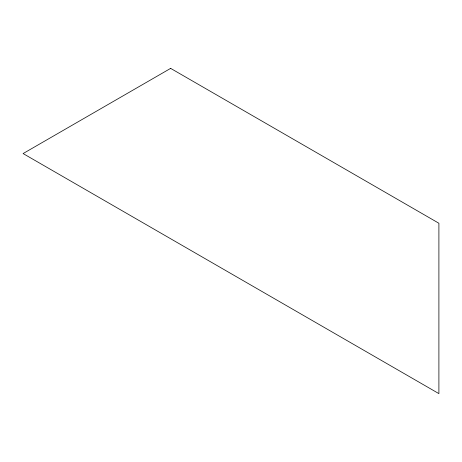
<?xml version="1.0" encoding="UTF-8"?>
<svg xmlns="http://www.w3.org/2000/svg" width="462" height="462" viewBox="0 0 462 462"><rect width="100%" height="100%" fill="white"/><g stroke="black" fill="none" stroke-linecap="round" stroke-linejoin="round"><path stroke-width="0.69" d="M170.64 68.376L23.1 153.563L438.9 393.624L438.9 223.256L170.64 68.376"/></g></svg>
